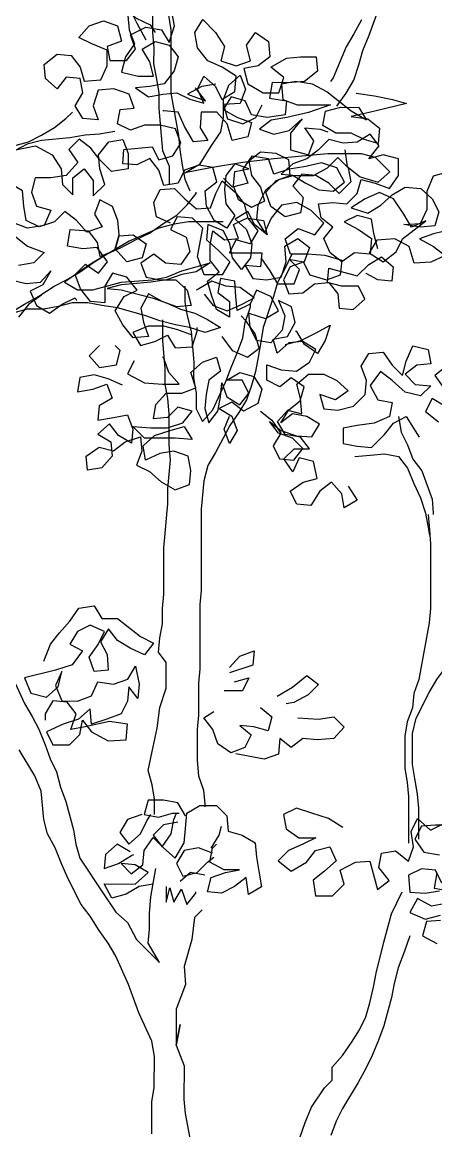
# Model space of a CAD drawing. Header units: inches. Extents: x 350994 to 353538, y 1581369 to 1583842.
# Drawn here: x 351257.153 to 351257.675, y 1583030.425 to 1583031.826 of the extents above; entities that cross this region are included whole.
import ezdxf

# ---------------------------------------------------------------- set-up
doc = ezdxf.new("R2010")
doc.units = ezdxf.units.IN
doc.header["$MEASUREMENT"] = 0
doc.linetypes.add('1', pattern=[0])
doc.layers.add('TREE', color=81, linetype='1')

# ---------------------------------------------------------------- blocks, each defined once
blk = doc.blocks.new('TREE_4')
at = {"color": 94}
for points in [[(444.9, 6384.6), (427.6, 6352.9), (410.2, 6324), (381.2, 6254.6), (375.4, 6245.9)], [(389.8, 6191), (410.1, 6219.9), (427.5, 6248.8), (439.1, 6283.5), (447.8, 6315.3), (462.3, 6349.9), (485.4, 6413.5)], [(-14.3, 6893.9), (-14.3, 6859.2), (-5.7, 6824.5), (2.9, 6792.7), (8.7, 6758), (11.5, 6717.5), (17.3, 6653.9), (17.2, 6578.8), (8.4, 6483.4), (8.4, 6440), (11.3, 6399.5), (17, 6361.9), (16.9, 6220.2), (34.1, 6124.8), (37, 6093), (42.7, 6058.3), (48.5, 6026.5), (60, 6000.5)], [(13.8, 6015), (13.8, 6055.4), (-0.6, 6090.1), (-9.2, 6185.6), (-9.2, 6220.3), (-14.9, 6255), (-20.7, 6286.8), (-20.6, 6321.5), (-23.5, 6356.2), (-23.5, 6390.9), (-26.3, 6425.6), (-26, 6714.7), (-31.8, 6749.4), (-40.4, 6781.2), (-43.3, 6813), (-49.1, 6844.8), (-60.6, 6876.6), (-63.5, 6891.1)], [(-38, 6338.8), (-58.2, 6376.4), (-78.4, 6416.9), (-101.5, 6445.9), (-124.6, 6469), (-150.6, 6492.2), (-173.7, 6515.3), (-193.9, 6541.4), (-217, 6570.3), (-240.1, 6593.4), (-266.1, 6616.6), (-289.2, 6639.8), (-309.4, 6665.8), (-222.8, 6596.3), (-196.8, 6573.2), (-170.8, 6552.9), (-164.9, 6590.5), (-170.7, 6625.2), (-173.6, 6659.9), (-173.5, 6738), (-176.3, 6764)], [(-173.6, 6573.1), (-170.8, 6538.5), (-124.6, 6469), (-110.1, 6437.2), (-87, 6411.2), (-61, 6388), (-29.2, 6373.5), (-17.7, 6356.2)], [(644, 5913.2), (606.4, 5904.5), (574.6, 5893), (606.4, 5875.6), (632.4, 5855.4), (600.6, 5840.9), (563, 5838.1), (551.4, 5875.7), (519.7, 5893.1), (479.2, 5890.2), (461.8, 5861.3), (493.6, 5841), (522.5, 5864.1), (537, 5893), (589.1, 5933.5), (557.3, 5919), (539.9, 5948), (516.8, 5982.7), (485.1, 5997.2), (453.2, 5982.7), (421.4, 5962.5), (459, 5950.9), (487.9, 5968.3), (514, 5991.4), (542.9, 6008.7), (577.6, 6005.8), (603.6, 5982.6), (618, 5953.7), (609.3, 5921.9), (577.5, 5919), (539.9, 5924.8), (577.5, 5927.7), (592, 5959.5), (592, 6000), (606.5, 6034.7), (638.3, 6043.3)], [(444.7, 6084), (369.5, 6084), (311.7, 6078.3), (248, 6072.6), (178.6, 6064), (106.3, 6052.5), (48.5, 6040.9), (83.2, 6061.2), (106.4, 6098.7), (129.6, 6133.4), (135.4, 6165.2), (135.4, 6205.7), (147, 6237.5), (173, 6260.6), (184.6, 6228.8), (173, 6197), (135.4, 6194.1), (144, 6162.3), (178.7, 6150.7), (207.6, 6165.1), (222.1, 6194)], [(433.2, 6219.9), (473.7, 6214), (514.2, 6205.3), (546, 6196.6), (499.7, 6185.1), (462.1, 6176.5), (421.6, 6167.8), (459.2, 6162), (485.2, 6141.7), (482.3, 6107), (450.5, 6115.8), (421.6, 6130.2), (386.9, 6130.3), (358, 6147.6), (363.8, 6179.4), (398.5, 6188.1), (439, 6188), (456.3, 6159.1), (421.6, 6179.4), (392.7, 6202.5), (366.7, 6222.8), (334.9, 6240.2), (297.4, 6246), (265.5, 6240.2), (268.4, 6205.5), (300.2, 6194), (375.4, 6193.9), (326.2, 6176.6), (277, 6165.1), (242.3, 6159.3), (216.3, 6139.1), (248.1, 6127.5), (282.8, 6136.1), (311.7, 6162.1), (285.7, 6130.4), (285.6, 6092.8), (326.1, 6081.2), (337.7, 6113), (317.5, 6141.9), (352.2, 6139), (369.5, 6133.2)], [(118.1, 6240.4), (86.3, 6234.6), (54.5, 6217.3), (94.9, 6202.8), (74.7, 6228.9), (71.8, 6231.8)], [(16.6, 5928.2), (-15.2, 5942.7), (-20.9, 5974.5), (-6.5, 6003.4), (25.3, 6006.3), (48.5, 5983.1), (74.5, 5960), (106.3, 5962.8), (117.9, 5994.6), (132.3, 6023.5), (161.2, 5997.5), (181.4, 5971.4), (190.1, 5939.6), (224.8, 5933.8), (233.4, 5902), (204.5, 5925.2), (190.1, 5954.1), (161.2, 5936.8), (187.2, 5913.6), (198.7, 5881.8), (195.8, 5850), (175.5, 5824), (155.3, 5850), (149.6, 5881.8), (135.1, 5910.8), (100.4, 5925.2), (97.5, 5890.6), (123.5, 5867.4), (149.5, 5841.4), (132.2, 5812.5), (91.7, 5812.5), (77.3, 5853), (88.9, 5916.6), (65.8, 5939.7), (31.1, 5942.7), (16.6, 5913.8), (51.3, 5896.4), (59.9, 5864.6), (39.6, 5835.7), (5, 5838.6), (-21, 5858.9), (-50, 5838.6), (-38.4, 5806.8), (-6.6, 5801), (28.1, 5801), (54.1, 5777.8), (62.7, 5743.1), (30.9, 5740.3), (-0.9, 5751.9), (-32.7, 5769.2), (-50.1, 5737.4), (-44.3, 5705.6), (-32.8, 5673.8), (-67.5, 5671), (-90.6, 5699.9), (-107.9, 5731.7), (-87.6, 5763.5), (-58.7, 5777.9), (-81.8, 5806.9), (-113.6, 5815.6), (-131, 5786.7), (-131, 5749.1), (-162.8, 5752), (-185.9, 5780.9), (-197.5, 5812.8), (-174.3, 5835.9), (-145.4, 5815.6), (-125.1, 5841.6), (-148.3, 5873.4), (-180.1, 5870.6), (-214.7, 5876.4), (-208.9, 5914), (-168.5, 5911), (-148.2, 5885), (-142.5, 5853.2), (-107.8, 5867.6), (-99.1, 5899.4), (-67.3, 5902.3), (-38.4, 5882), (-47.1, 5850.2), (-81.8, 5841.6), (-107.8, 5870.5), (-99.1, 5902.3), (-101.9, 5934.1), (-113.5, 5965.9), (-142.4, 5980.4), (-154, 5948.6), (-136.6, 5919.7), (-171.3, 5908.1), (-194.5, 5934.2), (-220.5, 5954.5), (-243.6, 5931.3), (-278.3, 5919.8), (-307.2, 5934.3), (-313, 5966.1), (-315.8, 6000.8), (-344.7, 6018.2)], [(-327.3, 6093.3), (-286.8, 6102), (-249.3, 6081.7), (-229, 6049.9), (-226.2, 6015.2), (-203.1, 5992), (-203, 6029.6), (-177, 6049.8), (-156.8, 6023.8), (-156.8, 5989.1), (-130.8, 6015.1), (-142.3, 6049.8), (-145.2, 6081.6), (-122, 6110.5), (-90.2, 6116.2), (-78.7, 6084.4), (-78.7, 6049.7), (-116.3, 6044), (-142.3, 6070), (-162.5, 6096.1), (-188.5, 6116.3), (-211.7, 6093.2), (-191.4, 6064.3), (-217.5, 6035.4), (-252.2, 6029.7), (-286.9, 6029.7), (-295.6, 5997.9), (-284.1, 5966.1), (-252.3, 5957.4), (-266.7, 5922.7), (-304.3, 5916.9), (-341.9, 5931.4)], [(-333.3, 5899.6), (-304.4, 5876.5), (-266.8, 5862), (-290, 5838.9), (-324.7, 5833.1)], [(-342, 5801.3), (-307.3, 5792.6), (-275.5, 5795.5), (-252.4, 5821.5), (-269.8, 5789.7), (-298.7, 5775.3), (-284.3, 5743.4), (-255.4, 5726.1), (-226.4, 5746.3), (-197.5, 5760.7), (-194.6, 5754.9)], [(218.9, 5850), (239.1, 5821), (256.5, 5792.1), (294, 5792.1), (305.6, 5823.9), (282.5, 5847), (314.3, 5841.2), (328.8, 5812.3), (366.3, 5800.7), (398.1, 5812.2), (401.1, 5844), (363.5, 5855.6), (323, 5858.5), (285.4, 5858.6), (273.9, 5893.3), (302.8, 5916.4), (340.4, 5901.9), (360.7, 5927.9), (331.8, 5956.8), (300, 5974.2), (265.3, 5968.5), (242.1, 5939.6), (227.7, 5907.8), (210.3, 5936.7), (213.2, 5968.5), (230.6, 6003.2), (259.6, 6026.3), (291.4, 6034.9), (320.3, 6017.6), (349.2, 6003.1), (381, 6000.2), (407, 6020.4), (389.7, 6052.2), (355, 6063.8), (320.3, 6055.2), (282.7, 6049.4), (248, 6037.9), (236.5, 6072.6), (198.9, 6078.4), (178.6, 6049.5), (190.2, 6017.7), (155.5, 6009), (135.2, 6029.3)], [(407.1, 6092.7), (412.8, 6055.1), (441.7, 6031.9), (482.2, 6020.3), (508.2, 6043.4), (476.5, 6075.2), (444.7, 6084)], [(288.3, 5858.6), (273.8, 5826.8), (256.5, 5795), (247.8, 5763.2), (224.6, 5693.8), (218.8, 5662), (212.9, 5627.3), (207.1, 5595.5), (198.4, 5563.7), (186.8, 5532), (169.5, 5503.1), (149.2, 5474.2), (134.7, 5445.3), (117.3, 5413.5), (100, 5384.6), (91.2, 5349.9), (85.4, 5286.3), (85.2, 5104.1), (82.3, 5072.3), (82.2, 4927.8), (79.3, 4896), (79.2, 4823.7), (76.3, 4791.9), (76.2, 4722.5), (79.1, 4687.8), (90.6, 4656), (93.5, 4624.2), (93.5, 4618.4)], [(91.6, 5769.1), (111.8, 5743.1), (143.6, 5731.5), (175.5, 5745.9), (204.4, 5760.3), (172.6, 5783.5), (140.8, 5786.4), (109, 5798), (80.1, 5780.7), (74.3, 5777.8)], [(48.3, 5786.5), (48.2, 5751.8), (54, 5720), (62.6, 5685.3), (68.4, 5615.9), (68.3, 5581.2), (74.1, 5546.5), (74, 5511.8), (88.5, 5482.9), (111.6, 5508.9), (140.6, 5572.5), (152.2, 5604.3), (166.7, 5638.9), (178.3, 5670.7), (184.1, 5705.4), (195.7, 5740.1), (195.7, 5748.8)], [(-272.7, 5766.6), (-301.6, 5746.4), (-324.8, 5717.5)], [(-340, 4913.7), (-311.1, 4850.1), (-293.8, 4821.1), (-279.3, 4792.2), (-264.9, 4757.5), (-253.4, 4725.7), (-239, 4696.8), (-230.3, 4662.1), (-218.8, 4630.2), (-201.5, 4566.6), (-195.7, 4534.8), (-187.1, 4503), (-135.1, 4424.9), (-135.1, 4424.9), (-106.2, 4381.5), (-80.2, 4358.3), (-60, 4320.7), (-8, 4268.6), (-34, 4312), (-31.1, 4343.8), (-31.1, 4378.5), (-28.1, 4416.1), (-16.5, 4479.7)], [(-19.3, 4601.1), (-19.3, 4635.8), (-25, 4667.6), (-33.7, 4699.5), (-25, 4742.8), (-13.3, 4794.9), (-7.5, 4841.1), (7, 4884.5), (7, 4942.3), (-10.3, 4965.4), (-7.4, 4997.2), (-1.6, 5029), (-1.5, 5063.7), (1.4, 5095.5), (1.5, 5199.6), (4.4, 5231.4), (7.3, 5266.1), (10.2, 5297.9), (10.3, 5332.6), (16.1, 5396.2), (13.3, 5430.9), (13.3, 5500.3), (10.5, 5535), (4.7, 5566.8), (4.7, 5601.5), (-1, 5665.1), (-0.9, 5711.4)], [(273.7, 5656.2), (308.4, 5664.8), (343.1, 5682.2), (374.9, 5699.5), (363.3, 5664.8), (345.9, 5635.9), (317.1, 5656.2), (299.7, 5685.1), (296.8, 5685.1)], [(2022.5, 5163.1), (2013.8, 5197.8), (2008.1, 5229.6), (1976.3, 5238.3), (1947.3, 5223.9), (1979.1, 5206.5), (2008, 5186.2), (2005.1, 5151.5), (1970.4, 5154.4), (1941.5, 5134.2), (1915.5, 5154.5), (1901.1, 5186.3), (1921.3, 5212.3), (1895.3, 5232.6), (1889.6, 5264.4), (1921.4, 5267.3), (1953.2, 5264.3), (1976.3, 5287.4), (1985, 5319.2), (2016.8, 5310.5), (2048.6, 5298.9), (2068.9, 5327.8), (2068.9, 5365.4), (2034.2, 5374.1), (2002.4, 5365.5), (2025.6, 5394.4), (2005.4, 5420.4), (1976.4, 5403.1), (1944.6, 5400.2), (1912.8, 5408.9), (1889.7, 5385.8), (1863.6, 5365.6), (1831.8, 5354.1), (1805.8, 5331), (1840.5, 5328), (1878.1, 5328), (1909.9, 5345.3), (1933, 5368.4), (1956.1, 5345.3), (1961.9, 5313.5), (1935.8, 5287.5), (1912.7, 5310.6), (1883.8, 5328), (1852, 5330.9), (1831.8, 5304.9), (1854.9, 5278.9), (1849.1, 5244.2), (1814.4, 5235.5), (1782.6, 5258.7), (1771, 5290.5), (1794.2, 5316.5), (1826, 5328.1), (1823.1, 5362.8), (1794.3, 5377.2), (1759.6, 5380.2), (1733.5, 5359.9), (1739.3, 5328.1), (1759.5, 5302.1), (1768.1, 5270.3), (1739.2, 5255.9), (1710.3, 5273.2), (1698.8, 5305), (1701.7, 5336.8), (1733.5, 5342.6), (1701.7, 5354.2), (1681.4, 5328.2), (1678.5, 5296.4), (1681.4, 5264.6), (1701.6, 5238.5), (1684.2, 5209.6), (1655.3, 5227), (1638, 5258.8), (1635.2, 5293.5), (1661.2, 5313.8), (1652.5, 5345.6), (1620.7, 5351.4), (1588.9, 5339.8), (1574.5, 5310.9), (1542.6, 5305.2), (1531.1, 5339.9), (1510.9, 5365.9), (1482, 5351.5), (1450.2, 5354.4), (1453.1, 5386.2), (1516.7, 5392), (1531.1, 5363), (1562.9, 5371.7), (1580.3, 5400.6), (1568.8, 5432.4), (1534.1, 5441.1), (1499.4, 5441.1), (1467.6, 5429.6), (1438.7, 5444.1), (1444.5, 5475.9), (1476.3, 5478.7), (1464.8, 5510.5), (1430.1, 5522.1), (1395.4, 5519.3), (1383.8, 5484.6), (1395.3, 5452.8), (1360.6, 5455.7), (1343.3, 5484.6), (1360.7, 5513.5), (1354.9, 5545.3), (1323.1, 5548.3), (1302.9, 5522.3), (1276.9, 5545.4), (1274, 5577.2), (1302.9, 5600.3), (1334.7, 5597.4), (1355, 5571.4), (1363.6, 5539.5), (1401.2, 5542.4), (1415.7, 5574.2), (1415.7, 5608.9), (1381, 5623.4), (1352.1, 5637.9), (1375.3, 5663.9), (1407.1, 5675.4), (1438.9, 5663.8), (1447.5, 5629.1), (1415.7, 5617.6), (1421.5, 5585.8), (1459.1, 5585.7), (1479.3, 5611.7), (1467.8, 5643.5), (1502.5, 5660.9), (1537.2, 5655), (1554.5, 5626.1), (1566.1, 5663.7), (1560.3, 5695.5)], [(1462, 5686.9), (1464.9, 5655.1), (1476.4, 5623.3), (1456.2, 5594.4), (1447.5, 5559.7), (1485, 5551), (1519.7, 5551), (1511.1, 5582.8), (1493.8, 5611.7), (1522.7, 5629), (1554.5, 5620.3), (1574.7, 5594.3), (1566, 5562.5), (1542.9, 5533.6), (1511, 5527.8), (1479.2, 5525), (1508.1, 5504.7), (1539.9, 5510.5), (1571.7, 5513.3), (1600.6, 5498.9), (1632.4, 5490.1), (1618, 5522), (1632.5, 5550.9), (1658.5, 5527.7), (1672.9, 5498.8), (1701.9, 5516.1), (1704.8, 5550.8), (1673, 5571.1), (1641.2, 5585.6), (1618.1, 5614.5), (1612.3, 5649.2), (1629.7, 5678.1), (1658.6, 5649.1), (1678.8, 5617.3), (1670.1, 5585.5), (1704.8, 5573.9), (1736.6, 5585.5), (1728, 5620.2), (1748.2, 5649.1), (1777.1, 5628.8), (1780, 5594.1), (1754, 5573.9), (1722.1, 5568.1), (1730.8, 5533.4), (1765.5, 5513.2), (1800.2, 5513.1), (1811.8, 5547.8), (1782.9, 5571), (1817.6, 5591.2), (1849.4, 5594), (1884.1, 5594), (1886.9, 5562.2), (1858, 5539.1), (1820.4, 5536.2), (1785.7, 5536.3), (1779.9, 5501.6), (1817.5, 5495.8), (1814.6, 5464), (1774.1, 5458.2), (1739.4, 5464), (1725, 5495.8), (1693.2, 5504.5), (1675.8, 5475.7), (1707.6, 5458.3), (1739.4, 5446.7), (1730.7, 5414.9), (1696, 5406.2), (1684.4, 5443.8), (1661.3, 5469.9), (1626.6, 5469.9), (1623.7, 5435.2), (1641, 5406.3), (1609.2, 5403.4), (1589, 5438.1), (1574.6, 5470), (1542.8, 5472.9), (1539.9, 5472.9)], [(-142.7, 5653.7), (-165.8, 5630.6), (-142.7, 5604.5), (-105.1, 5610.3), (-96.4, 5642.1), (-108, 5653.7)], [(415.1, 5338), (435.3, 5306.2), (406.3, 5288.9), (400.6, 5320.7), (377.5, 5346.7), (351.4, 5326.5), (331.2, 5294.7), (299.4, 5297.7), (284.9, 5326.6), (313.9, 5346.8), (345.7, 5355.4), (337, 5393), (305.3, 5401.7), (290.8, 5369.9), (270.6, 5398.9), (293.7, 5422), (328.4, 5422), (308.2, 5448), (273.5, 5453.8), (256.2, 5482.7), (279.3, 5508.7), (311.1, 5500), (308.3, 5534.7), (299.6, 5566.5), (325.7, 5589.6), (360.4, 5589.6), (389.3, 5575.1), (415.3, 5552), (386.3, 5531.8), (351.6, 5543.4), (360.3, 5511.6), (392.1, 5508.6), (426.8, 5517.3), (452.8, 5543.3), (455.8, 5575.1), (444.2, 5606.9), (461.6, 5635.8), (493.4, 5638.6), (513.6, 5609.7), (536.7, 5586.6), (545.4, 5618.4), (559.9, 5653), (594.6, 5644.3), (600.4, 5612.5), (568.6, 5609.7), (542.5, 5589.5), (565.6, 5566.3), (600.3, 5563.4), (577.2, 5540.3), (542.5, 5549), (513.6, 5575), (487.6, 5595.3), (464.4, 5563.5), (481.7, 5531.7), (513.5, 5525.9), (507.7, 5494.1), (473, 5479.6), (435.4, 5473.9), (403.6, 5468.1), (403.6, 5433.4), (435.4, 5427.6), (467.2, 5424.7), (496.1, 5453.6), (516.4, 5479.6), (545.3, 5494), (565.5, 5462.2), (574.2, 5447.7)], [(635, 5606.7), (609, 5586.5), (632.1, 5554.7)], [(632.1, 5517.1), (603.2, 5534.5), (588.7, 5505.6), (617.6, 5482.4)], [(528, 5494.1), (533.7, 5459.4), (548.1, 5430.4), (559.7, 5398.6), (579.9, 5372.6), (603, 5308.9), (605.8, 5277.1), (605.8, 5274.2)], [(978.9, 5418.5), (973.1, 5386.7), (967.3, 5352), (961.5, 5320.2), (947, 5291.3), (941.2, 5259.5), (967.2, 5279.7), (987.5, 5311.5), (1016.4, 5331.7), (1045.4, 5346.1), (1077.2, 5357.7), (1140.8, 5374.9), (1175.5, 5386.5), (1239.1, 5403.8), (1268.1, 5418.2), (1297, 5435.5), (1323, 5455.7), (1337.5, 5470.2)], [(1432.9, 5426.7), (1398.2, 5421), (1366.4, 5418.1), (1331.7, 5412.4), (1268.1, 5406.6), (1236.2, 5398), (1207.3, 5383.6)], [(1201.2, 5022.2), (1230.1, 5039.5), (1262, 5056.8), (1296.7, 5079.9), (1325.6, 5094.3), (1354.5, 5111.6), (1383.5, 5131.9), (1415.3, 5152.1), (1447.1, 5166.5), (1478.9, 5183.8), (1510.7, 5198.2), (1542.6, 5221.3), (1571.5, 5238.7), (1594.6, 5261.8), (1614.9, 5287.8), (1614.9, 5290.7)], [(429.6, 5404.5), (464.3, 5407.4), (496.1, 5410.2), (527.9, 5404.4), (548.1, 5378.4), (562.5, 5343.7), (577, 5311.9), (588.5, 5277.1), (594.2, 5245.3), (597.1, 5228)], [(573.4, 4545.7), (573.4, 4615.1), (570.6, 4646.9), (564.8, 4681.6), (559.1, 4713.4), (559.1, 4782.8), (567.8, 4817.4), (596.8, 4875.2), (614.2, 4904.1), (646, 4947.5), (640.3, 4973.5), (654.7, 5005.3), (669.2, 5034.2), (689.5, 5063.1), (706.9, 5092), (721.3, 5126.7), (730.1, 5158.5), (744.5, 5193.2), (759, 5222.1), (779.3, 5253.8), (799.6, 5282.7), (814, 5311.6), (828.5, 5343.4)], [(-25.7, 3884.1), (-25.7, 3956.4), (-19.9, 3988.2), (-19.8, 4057.6), (-25.6, 4092.3), (-54.4, 4155.9), (-77.5, 4219.5), (-106.3, 4283.2), (-123.7, 4312.1), (-143.9, 4341), (-164.1, 4372.9), (-184.3, 4398.9), (-213.2, 4456.8), (-227.6, 4488.6), (-242, 4526.2), (-259.3, 4558), (-268, 4589.8), (-273.7, 4653.4), (-288.1, 4688.1), (-322.8, 4746)], [(594.3, 5274.3), (597.1, 5239.6), (600, 5207.7), (599.9, 5063.2), (596.9, 5031.4), (573.7, 4904.2), (562.1, 4872.4), (559.2, 4840.6), (547.6, 4808.8), (541.8, 4777), (541.7, 4704.7), (547.5, 4672.9), (550.3, 4641.1), (550.2, 4537)], [(1759, 4799), (1785, 4778.7), (1805.2, 4749.8), (1787.9, 4720.9), (1802.3, 4692), (1834.1, 4689.1), (1854.4, 4715.1), (1831.3, 4738.2), (1799.5, 4749.8), (1779.2, 4775.9), (1805.2, 4755.6), (1839.9, 4744), (1874.6, 4741.1), (1892, 4770), (1863.1, 4787.4), (1831.3, 4793.2), (1805.3, 4772.9), (1822.6, 4801.8), (1848.7, 4822.1), (1857.4, 4853.9), (1828.5, 4874.1), (1802.4, 4853.9), (1773.5, 4868.4), (1773.6, 4903.1), (1805.4, 4891.5), (1840.1, 4888.6), (1869, 4908.8), (1883.5, 4937.7), (1854.6, 4955.1), (1822.8, 4952.2), (1796.7, 4929.1), (1788.1, 4960.9), (1819.9, 4966.7), (1837.3, 4998.4), (1828.6, 5033.1), (1799.7, 5047.6), (1814.2, 5012.9), (1808.3, 4981.1), (1782.3, 4952.2), (1750.5, 4958), (1736.1, 4987), (1733.2, 5018.8), (1770.8, 5007.2), (1799.7, 5024.5), (1782.4, 5056.3), (1750.6, 5070.8), (1736.1, 5039), (1707.2, 5024.6), (1704.3, 5056.4), (1701.5, 5091.1), (1669.7, 5096.9), (1663.9, 5065.1), (1689.9, 5044.8), (1689.8, 5010.1), (1660.9, 5027.5), (1649.4, 5059.3), (1640.7, 5091.1), (1666.8, 5111.4), (1646.6, 5137.4), (1646.6, 5172.1), (1652.4, 5203.9), (1678.4, 5183.6), (1710.2, 5186.5), (1698.7, 5218.3), (1730.5, 5232.7), (1753.6, 5203.8), (1736.2, 5174.9), (1704.4, 5183.6), (1690, 5154.7), (1762.2, 5154.6), (1759.3, 5122.8), (1724.6, 5125.8), (1742, 5096.8), (1773.8, 5093.9), (1805.6, 5099.7), (1817.2, 5134.3), (1814.3, 5169), (1843.2, 5186.4), (1869.2, 5166.1), (1857.6, 5134.3), (1825.8, 5122.8), (1811.3, 5093.9), (1822.9, 5062.1), (1854.7, 5064.9), (1880.7, 5085.1), (1912.5, 5088), (1932.7, 5062), (1935.6, 5030.2), (1967.4, 5027.2), (1993.5, 5050.3), (1979, 5079.3), (1941.4, 5079.3), (1909.6, 5088), (1912.6, 5119.8), (1976.2, 5102.4), (2002.2, 5128.4), (2031.1, 5145.7), (2057.1, 5122.6), (2054.2, 5090.8), (2022.4, 5093.7), (1996.4, 5108.2)], [(1675.6, 5224.1), (1597.5, 5224.2), (1565.7, 5218.4), (1531, 5209.8), (1499.2, 5195.4), (1464.5, 5180.9), (1377.7, 5129), (1319.8, 5088.5), (1348.7, 5071.2), (1383.4, 5071.1), (1447, 5088.4), (1516.4, 5094.1), (1548.2, 5099.9), (1582.9, 5114.3), (1646.6, 5131.6), (1614.7, 5111.4), (1582.9, 5105.7), (1548.2, 5094.1), (1513.5, 5088.4), (1481.7, 5085.5), (1447, 5082.6), (1415.2, 5074), (1447, 5071.1), (1516.4, 5053.7), (1548.2, 5042.1), (1580, 5027.6), (1611.8, 5018.9), (1640.7, 5004.4), (1669.6, 4987), (1634.9, 4975.5), (1600.2, 4987.1), (1568.4, 4992.9), (1533.7, 5001.6), (1501.9, 5013.2), (1438.3, 5030.6), (1403.6, 5036.4), (1371.8, 5042.2), (1337.1, 5042.3), (1305.3, 5033.6), (1273.5, 5027.9), (1235.9, 5027.9), (1204.1, 5019.3)], [(-267.6, 4945.4), (-253.2, 4983), (-232.9, 5009), (-209.7, 5035), (-189.5, 5063.9), (-154.8, 5069.7), (-137.4, 5040.7), (-102.8, 5040.7), (-50.7, 5000.2), (-21.8, 4985.7), (-42.1, 4959.7), (-73.9, 4974.2), (-102.8, 4991.5), (-123, 5017.6), (-140.4, 4988.7), (-126, 4959.8), (-123.1, 4925.1), (-154.9, 4922.2), (-166.4, 4954), (-146.2, 4982.9), (-131.7, 5011.8), (-163.5, 5026.3), (-192.4, 5011.9), (-209.8, 4983), (-180.9, 4968.5), (-204, 4936.7), (-241.6, 4925.2), (-311, 4907.9), (-296.6, 4873.2), (-261.9, 4864.5), (-235.9, 4887.6), (-227.2, 4922.3), (-241.7, 4890.5), (-227.2, 4855.8), (-192.6, 4855.7), (-160.7, 4867.3), (-146.3, 4899.1), (-111.6, 4893.2), (-79.7, 4904.8), (-62.4, 4933.7), (-53.7, 4893.2), (-56.7, 4861.4), (-76.9, 4887.4), (-79.8, 4855.6), (-94.3, 4826.7), (-126.1, 4815.2), (-160.8, 4803.7), (-163.7, 4838.4), (-189.7, 4815.3), (-224.4, 4803.7), (-262, 4786.4), (-247.6, 4757.5), (-210, 4757.4), (-186.8, 4780.6), (-181, 4812.4), (-160.8, 4786.3), (-123.2, 4766), (-82.8, 4768.9), (-79.8, 4803.6), (-120.3, 4809.4), (-175.3, 4797.9), (-207.1, 4792.1), (-195.5, 4826.8), (-215.7, 4852.9), (-247.5, 4855.8), (-264.9, 4826.9), (-264.9, 4812.4)], [(1672.4, 4966.8), (1695.5, 4935), (1730.2, 4920.5), (1756.3, 4940.7), (1747.6, 4972.5), (1727.4, 5001.4), (1715.9, 5013)], [(1605.9, 4969.7), (1574.1, 4981.3), (1542.4, 4990), (1507.7, 4990.1), (1472.9, 4975.6), (1490.3, 4946.7), (1522.1, 4955.4), (1551, 4969.8), (1568.3, 4940.9), (1605.9, 4943.7), (1617.5, 4978.4), (1617.5, 4987.1)], [(148.7, 4930.6), (171.8, 4956.6), (203.7, 4968.1), (200.7, 4936.3), (148.7, 4919)], [(160.2, 4898.8), (192, 4907.4), (177.6, 4878.5), (137.1, 4878.6)], [(255.6, 4866.9), (290.3, 4887.1), (322.2, 4913.1), (348.2, 4892.8), (325, 4869.7), (293.2, 4852.4), (275.8, 4849.5)], [(1449.7, 4857.1), (1417.9, 4871.6), (1386.1, 4880.3), (1354.3, 4874.6), (1348.5, 4842.8), (1383.2, 4848.5), (1415, 4860), (1426.6, 4828.2), (1397.6, 4810.9), (1394.7, 4779.1), (1429.4, 4784.9), (1461.2, 4790.6), (1472.7, 4758.8), (1469.8, 4727), (1440.9, 4744.4), (1420.7, 4770.4), (1394.7, 4747.3), (1423.6, 4729.9), (1426.4, 4698.1), (1403.3, 4672.1), (1371.5, 4666.4), (1368.6, 4698.2), (1397.5, 4718.4), (1429.3, 4709.7), (1455.4, 4729.9), (1490.1, 4741.4), (1492.9, 4709.6), (1481.3, 4677.8), (1510.2, 4663.3), (1536.2, 4640.2), (1568, 4622.8), (1599.9, 4634.4), (1602.8, 4666.2), (1597, 4698), (1565.2, 4709.6), (1533.4, 4703.8), (1501.6, 4689.4), (1495.8, 4721.2), (1521.9, 4744.3), (1556.6, 4755.8), (1588.4, 4764.5), (1605.7, 4735.5), (1568.1, 4738.5), (1498.8, 4738.5), (1472.8, 4764.6), (1513.2, 4761.6), (1550.8, 4761.6), (1585.5, 4773.1), (1605.8, 4799.2), (1574, 4807.9), (1550.8, 4784.7), (1519, 4781.9), (1524.8, 4813.7), (1548, 4839.7), (1582.7, 4839.7), (1614.5, 4851.2), (1603, 4885.9), (1629, 4909), (1660.8, 4920.5), (1669.5, 4888.7), (1643.4, 4868.5), (1637.6, 4836.7), (1634.7, 4804.9), (1643.3, 4773.1), (1663.6, 4799.1), (1669.4, 4830.9), (1672.3, 4862.7), (1683.9, 4830.9), (1712.8, 4813.5), (1733, 4839.5), (1718.6, 4868.4), (1683.9, 4868.5), (1712.8, 4885.8), (1744.6, 4877.1), (1762, 4848.2), (1753.3, 4816.4), (1721.4, 4799), (1695.4, 4819.3), (1666.5, 4804.9), (1695.4, 4787.5), (1706.9, 4755.7), (1689.6, 4726.8), (1678, 4758.6), (1689.6, 4787.5)], [(1475.8, 4912), (1461.3, 4883.1), (1498.9, 4862.9), (1539.3, 4859.9), (1576.9, 4859.9), (1553.8, 4885.9), (1542.3, 4917.8), (1539.4, 4920.6)], [(218, 4840.9), (244, 4820.6), (235.3, 4788.8), (203.5, 4797.5), (171.7, 4800.5), (197.7, 4780.2), (183.2, 4751.3), (151.4, 4739.8), (122.5, 4760), (111, 4791.8), (90.8, 4817.9), (113.9, 4832.3)], [(301.8, 4817.7), (348.1, 4814.8), (382.8, 4820.5), (405.9, 4797.4), (382.7, 4771.4), (345.2, 4768.5), (313.3, 4771.4), (287.3, 4751.2), (261.3, 4771.5), (258.4, 4736.8), (226.6, 4725.2), (163, 4736.9)], [(402.8, 4571.8), (371, 4592.1), (333.4, 4603.7), (298.7, 4615.3), (269.8, 4600.9), (275.6, 4569.1), (304.5, 4548.8), (342.1, 4548.8), (313.1, 4534.3), (281.3, 4519.9), (258.2, 4496.8), (287.1, 4473.6), (321.8, 4493.8), (342, 4519.9), (373.8, 4528.5), (388.3, 4496.7), (362.2, 4473.6), (336.2, 4453.4), (341.9, 4418.7), (379.5, 4418.6), (405.6, 4444.6), (396.9, 4476.4), (431.6, 4493.7), (463.4, 4496.6), (480.7, 4433), (506.8, 4453.2), (483.7, 4482.1), (489.5, 4513.9), (521.3, 4519.7), (550.2, 4496.5), (561.8, 4528.3), (556, 4563), (570.5, 4591.9), (599.4, 4565.9), (628.3, 4580.3)], [(651.5, 4577.4), (611, 4577.4), (579.2, 4574.6), (564.7, 4545.7), (584.9, 4516.7), (619.6, 4510.9)], [(613.8, 4470.5), (608, 4435.8), (642.6, 4429.9)], [(625.3, 4447.3), (610.9, 4476.2), (579.1, 4479.2), (550.2, 4464.7), (553, 4427.1), (587.7, 4424.2), (619.5, 4430)], [(633.9, 4401), (602.1, 4395.3), (570.3, 4412.7), (553, 4380.9), (587.7, 4366.4), (622.4, 4375)], [(622.3, 4363.5), (590.5, 4360.6), (581.8, 4328.8), (613.6, 4311.4)], [(50.1, 4598.2), (32.8, 4627.1), (1, 4632.9), (-33.7, 4633), (-42.4, 4601.2), (-10.6, 4595.3), (21.2, 4604), (35.6, 4604)], [(-22.3, 4445), (-54.1, 4439.3), (-83.1, 4421.9), (-114.9, 4413.3), (-132.2, 4445.1), (-62.8, 4445), (-33.9, 4471), (-62.8, 4488.4), (-94.6, 4491.3), (-71.5, 4468.2), (-45.4, 4488.4), (-42.5, 4520.2), (-22.2, 4549.1), (0.9, 4525.9), (26.9, 4502.8), (47.1, 4537.5), (50.1, 4569.3), (53, 4604), (81.9, 4621.3), (119.5, 4621.3), (142.6, 4598.1), (145.5, 4563.4), (177.3, 4554.7), (206.2, 4537.3), (209, 4505.5), (214.8, 4473.7), (220.5, 4439), (191.6, 4421.7), (185.8, 4459.3), (159.8, 4439.1), (130.9, 4424.6), (99.1, 4427.6), (107.8, 4459.3), (139.6, 4470.9), (171.4, 4476.6), (136.7, 4476.7), (104.9, 4494), (110.7, 4525.8), (119.4, 4534.5)], [(32.7, 4583.7), (0.9, 4578), (-22.2, 4554.9), (-2, 4528.8), (18.2, 4557.7), (24.1, 4589.5), (29.8, 4604)], [(-48.2, 4601.2), (-80, 4589.6), (-97.4, 4560.7), (-77.2, 4534.7), (-51.2, 4557.8), (-36.7, 4586.7), (-28, 4601.1)], [(107.8, 4525.8), (125.2, 4554.7), (131, 4575)], [(-74.3, 4517.3), (-103.2, 4534.7), (-129.3, 4511.6), (-132.2, 4479.8), (-100.4, 4491.3), (-71.4, 4508.7), (-65.6, 4511.6)], [(110.7, 4514.3), (78.9, 4525.9), (47.1, 4520.1), (29.7, 4491.2), (44.2, 4462.3), (76, 4470.9), (99.1, 4494.1), (113.6, 4505.6)], [(93.3, 4465.1), (61.5, 4471), (38.4, 4450.7)], [(6.6, 4439.2), (6.5, 4404.5), (15.2, 4436.3), (23.9, 4404.5), (41.3, 4433.4), (52.8, 4398.7), (73.1, 4424.7), (73.1, 4427.6)], [(306.7, 3875.1), (318.3, 3909.8), (332.8, 3944.5), (361.8, 3987.8), (379.1, 4005.2), (379.2, 4034.1), (402.3, 4060.1), (422.6, 4089), (440, 4117.9), (454.5, 4146.8), (463.2, 4178.6), (471.9, 4213.3), (477.7, 4245.1), (495.1, 4314.4), (512.5, 4378), (535.7, 4427.2)], [(87.5, 4387.1), (70.1, 4369.8), (64.3, 4320.6), (46.9, 4259.9), (49.7, 4219.4), (29.4, 4164.5), (29.4, 4083.6), (38.1, 4129.8), (29.4, 4083.6), (46.7, 4037.3), (46.6, 3962.1), (49.5, 3930.3), (61, 3866.7)], [(552.9, 4328.8), (541.3, 4294.1), (526.8, 4256.6), (518.1, 4221.9), (512.3, 4190.1), (494.9, 4126.5), (483.3, 4094.7), (468.8, 4060), (454.3, 4031.1), (437, 3999.3), (402.2, 3941.5), (387.7, 3912.6), (376.1, 3880.8)]]:
    blk.add_lwpolyline(points, dxfattribs=at)

msp = doc.modelspace()

# ---------------------------------------------------------------- block references
at = {"layer": 'TREE', "lineweight": 5, "xscale": 0.0005632341344607994, "yscale": 0.0005632341490127146, "zscale": 0.0005632341444477617}
for p in [(351256.4627, 1583028.6312), (351257.3307, 1583028.2329)]:
    msp.add_blockref('TREE_4', p, dxfattribs=at)

doc.saveas('drawing.dxf')
